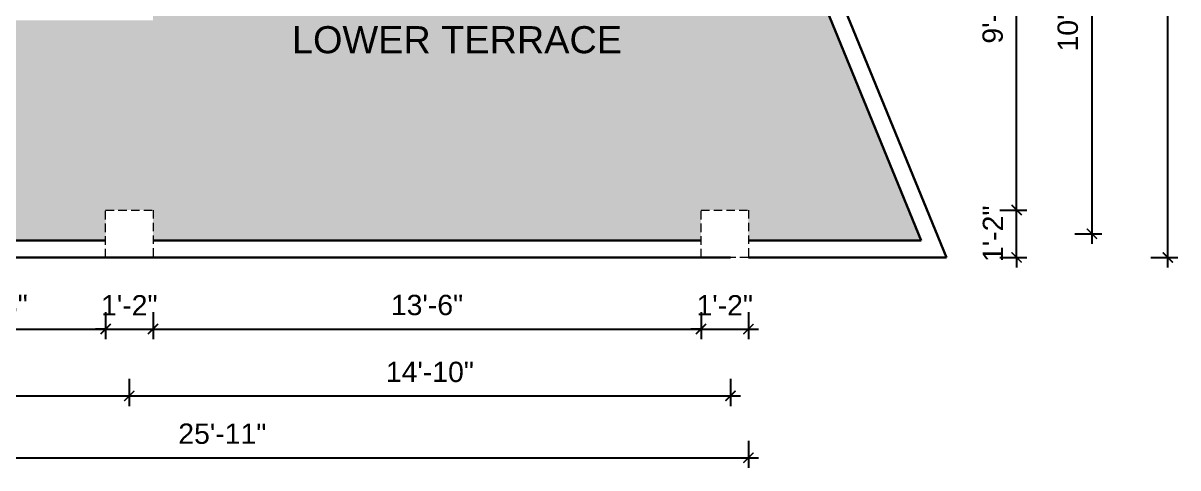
# Model space of a CAD drawing. Header units: inches. Extents: x -4737 to 13205, y 2479 to 13285.
# Drawn here: x -2870.3 to -2529.3, y 11927.8 to 12059.2 of the extents above; entities that cross this region are included whole.
import ezdxf

# ---------------------------------------------------------------- set-up
doc = ezdxf.new("R2010")
doc.units = ezdxf.units.IN
doc.header["$MEASUREMENT"] = 0
doc.linetypes.add('HIDDEN', pattern=[0.375, 0.25, -0.125])
for name, color, linetype, lineweight in [('hatch-.09', 8, 'Continuous', 9), ('Label', 7, 'Continuous', 13), ('ns_DIMS', 1, 'Continuous', 0), ('WALL', 12, 'Continuous', 30)]:
    doc.layers.add(name, color=color, linetype=linetype, lineweight=lineweight)
doc.styles.add('arial 1000', font='arial.ttf')
doc.styles.add('dim', font='arial.ttf', dxfattribs={"height": 7})
doc.dimstyles.new("1-8'", dxfattribs={"dimtxt": 6, "dimasz": 3, "dimexe": 3, "dimexo": 6, "dimgap": 4, "dimtad": 1, "dimdec": 0, "dimzin": 0, "dimdsep": 46, "dimlunit": 4, "dimtxsty": 'arial 1000', "dimblk": 'ARCHTICK', "dimcen": 8, "dimdle": 3, "dimclrt": 7, "dimazin": 0, "dimtfac": 1, "dimtdec": 0, "dimtix": 1, "dimtmove": 2, "dimatfit": 3, "dimfxl": 5, "dimfxlon": 1, "dimarcsym": 0})

# ---------------------------------------------------------------- blocks, each defined once
blk = doc.blocks.new('_ArchTick')
at = {"color": 0, "const_width": 0.15}
blk.add_lwpolyline([(-0.5, -0.5), (0.5, 0.5)], dxfattribs=at)
blk = doc.blocks.new('*D879')
at = {"layer": 'Defpoints', "color": 0, "transparency": 16777216}
for p in [(-2656.1, 12003.96), (-2576.88, 12003.96), (-2656.1, 11989.96)]:
    blk.add_point(p, dxfattribs=at)
at = {"layer": 'ns_DIMS', "color": 0, "lineweight": -2, "transparency": 16777216}
for p, q in [((-2576.88, 12003.96), (-2576.88, 12006.96)), ((-2581.88, 12003.96), (-2573.88, 12003.96)), ((-2576.88, 11989.96), (-2576.88, 12003.96)), ((-2581.88, 11989.96), (-2573.88, 11989.96)), ((-2576.88, 11989.96), (-2576.88, 11986.96))]:
    blk.add_line(p, q, dxfattribs=at)
at = {"layer": 'ns_DIMS', "color": 0, "lineweight": -2, "transparency": 16777216, "xscale": 3, "yscale": 3, "zscale": 3}
for p, rotation in [((-2576.88, 12003.96), 270), ((-2576.88, 11989.96), 90)]:
    blk.add_blockref('_ArchTick', p, dxfattribs=dict(at, rotation=rotation))
at = {"layer": 'ns_DIMS', "color": 7, "transparency": 16777216, "insert": (-2583.89, 11996.96), "char_height": 6, "attachment_point": 5, "rotation": 90, "style": 'arial 1000'}
blk.add_mtext('1\'-2"', dxfattribs=at)
blk = doc.blocks.new('*D888')
at = {"layer": 'Defpoints', "color": 0, "transparency": 16777216}
for p in [(-2656.1, 12125.96), (-2656.1, 11996.96), (-2554.68, 11996.96)]:
    blk.add_point(p, dxfattribs=at)
at = {"layer": 'ns_DIMS', "color": 0, "lineweight": -2, "transparency": 16777216}
for p, q in [((-2554.68, 12128.96), (-2554.68, 11993.96)), ((-2559.68, 12125.96), (-2551.68, 12125.96)), ((-2559.68, 11996.96), (-2551.68, 11996.96))]:
    blk.add_line(p, q, dxfattribs=at)
at = {"layer": 'ns_DIMS', "color": 0, "lineweight": -2, "transparency": 16777216, "xscale": 3, "yscale": 3, "zscale": 3}
for p, rotation in [((-2554.68, 12125.96), 90), ((-2554.68, 11996.96), 270)]:
    blk.add_blockref('_ArchTick', p, dxfattribs=dict(at, rotation=rotation))
at = {"layer": 'ns_DIMS', "color": 7, "transparency": 16777216, "insert": (-2561.75, 12061.46), "char_height": 6, "attachment_point": 5, "rotation": 90, "style": 'arial 1000'}
blk.add_mtext('10\'-9"', dxfattribs=at)
blk = doc.blocks.new('*D794')
at = {"layer": 'Defpoints', "color": 0, "transparency": 16777216}
for p in [(-2764.7, 12398.6), (-2532.26, 12398.6), (-2656.1, 11989.96)]:
    blk.add_point(p, dxfattribs=at)
at = {"layer": 'ns_DIMS', "color": 0, "lineweight": -2, "transparency": 16777216}
for p, q in [((-2532.26, 11986.96), (-2532.26, 12401.6)), ((-2537.26, 12398.6), (-2529.26, 12398.6)), ((-2537.26, 11989.96), (-2529.26, 11989.96))]:
    blk.add_line(p, q, dxfattribs=at)
at = {"layer": 'ns_DIMS', "color": 0, "lineweight": -2, "transparency": 16777216, "xscale": 3, "yscale": 3, "zscale": 3}
for p, rotation in [((-2532.26, 12398.6), 90), ((-2532.26, 11989.96), 270)]:
    blk.add_blockref('_ArchTick', p, dxfattribs=dict(at, rotation=rotation))
at = {"layer": 'ns_DIMS', "color": 7, "transparency": 16777216, "insert": (-2539.32, 12194.28), "char_height": 6, "attachment_point": 5, "rotation": 90, "style": 'arial 1000'}
blk.add_mtext('34\'-1"', dxfattribs=at)
blk = doc.blocks.new('*D805')
at = {"layer": 'Defpoints', "color": 0, "transparency": 16777216}
for p in [(-2908.62, 11989.96), (-2845.95, 11989.96), (-2845.95, 11968.82)]:
    blk.add_point(p, dxfattribs=at)
at = {"layer": 'ns_DIMS', "color": 0, "lineweight": -2, "transparency": 16777216}
for p, q in [((-2908.62, 11973.82), (-2908.62, 11965.82)), ((-2845.95, 11973.82), (-2845.95, 11965.82)), ((-2911.62, 11968.82), (-2842.95, 11968.82))]:
    blk.add_line(p, q, dxfattribs=at)
at = {"layer": 'ns_DIMS', "color": 0, "lineweight": -2, "transparency": 16777216, "xscale": 3, "yscale": 3, "zscale": 3, "rotation": 180}
blk.add_blockref('_ArchTick', (-2908.62, 11968.82), dxfattribs=at)
at = {"layer": 'ns_DIMS', "color": 0, "lineweight": -2, "transparency": 16777216, "xscale": 3, "yscale": 3, "zscale": 3}
blk.add_blockref('_ArchTick', (-2845.95, 11968.82), dxfattribs=at)
at = {"layer": 'ns_DIMS', "color": 7, "transparency": 16777216, "insert": (-2877.29, 11975.88), "char_height": 6, "attachment_point": 5, "style": 'arial 1000'}
blk.add_mtext('5\'-3"', dxfattribs=at)
blk = doc.blocks.new('*D806')
at = {"layer": 'Defpoints', "color": 0, "transparency": 16777216}
for p in [(-2845.95, 11989.96), (-2831.95, 11989.96), (-2831.95, 11968.82)]:
    blk.add_point(p, dxfattribs=at)
at = {"layer": 'ns_DIMS', "color": 0, "lineweight": -2, "transparency": 16777216}
for p, q in [((-2845.95, 11973.82), (-2845.95, 11965.82)), ((-2831.95, 11973.82), (-2831.95, 11965.82)), ((-2845.95, 11968.82), (-2848.95, 11968.82)), ((-2845.95, 11968.82), (-2831.95, 11968.82)), ((-2831.95, 11968.82), (-2828.95, 11968.82))]:
    blk.add_line(p, q, dxfattribs=at)
at = {"layer": 'ns_DIMS', "color": 0, "lineweight": -2, "transparency": 16777216, "xscale": 3, "yscale": 3, "zscale": 3}
blk.add_blockref('_ArchTick', (-2845.95, 11968.82), dxfattribs=at)
at = {"layer": 'ns_DIMS', "color": 0, "lineweight": -2, "transparency": 16777216, "xscale": 3, "yscale": 3, "zscale": 3, "rotation": 180}
blk.add_blockref('_ArchTick', (-2831.95, 11968.82), dxfattribs=at)
at = {"layer": 'ns_DIMS', "color": 7, "transparency": 16777216, "insert": (-2838.95, 11975.83), "char_height": 6, "attachment_point": 5, "style": 'arial 1000'}
blk.add_mtext('1\'-2"', dxfattribs=at)
blk = doc.blocks.new('*D807')
at = {"layer": 'Defpoints', "color": 0, "transparency": 16777216}
for p in [(-2831.95, 11989.96), (-2670.1, 11989.96), (-2670.1, 11968.82)]:
    blk.add_point(p, dxfattribs=at)
at = {"layer": 'ns_DIMS', "color": 0, "lineweight": -2, "transparency": 16777216}
for p, q in [((-2831.95, 11973.82), (-2831.95, 11965.82)), ((-2670.1, 11973.82), (-2670.1, 11965.82)), ((-2834.95, 11968.82), (-2667.1, 11968.82))]:
    blk.add_line(p, q, dxfattribs=at)
at = {"layer": 'ns_DIMS', "color": 0, "lineweight": -2, "transparency": 16777216, "xscale": 3, "yscale": 3, "zscale": 3, "rotation": 180}
blk.add_blockref('_ArchTick', (-2831.95, 11968.82), dxfattribs=at)
at = {"layer": 'ns_DIMS', "color": 0, "lineweight": -2, "transparency": 16777216, "xscale": 3, "yscale": 3, "zscale": 3}
blk.add_blockref('_ArchTick', (-2670.1, 11968.82), dxfattribs=at)
at = {"layer": 'ns_DIMS', "color": 7, "transparency": 16777216, "insert": (-2751.03, 11975.88), "char_height": 6, "attachment_point": 5, "style": 'arial 1000'}
blk.add_mtext('13\'-6"', dxfattribs=at)
blk = doc.blocks.new('*D808')
at = {"layer": 'Defpoints', "color": 0, "transparency": 16777216}
for p in [(-2670.1, 11989.96), (-2656.1, 11989.96), (-2656.1, 11968.82)]:
    blk.add_point(p, dxfattribs=at)
at = {"layer": 'ns_DIMS', "color": 0, "lineweight": -2, "transparency": 16777216}
for p, q in [((-2670.1, 11973.82), (-2670.1, 11965.82)), ((-2656.1, 11973.82), (-2656.1, 11965.82)), ((-2670.1, 11968.82), (-2673.1, 11968.82)), ((-2670.1, 11968.82), (-2656.1, 11968.82)), ((-2656.1, 11968.82), (-2653.1, 11968.82))]:
    blk.add_line(p, q, dxfattribs=at)
at = {"layer": 'ns_DIMS', "color": 0, "lineweight": -2, "transparency": 16777216, "xscale": 3, "yscale": 3, "zscale": 3}
blk.add_blockref('_ArchTick', (-2670.1, 11968.82), dxfattribs=at)
at = {"layer": 'ns_DIMS', "color": 0, "lineweight": -2, "transparency": 16777216, "xscale": 3, "yscale": 3, "zscale": 3, "rotation": 180}
blk.add_blockref('_ArchTick', (-2656.1, 11968.82), dxfattribs=at)
at = {"layer": 'ns_DIMS', "color": 7, "transparency": 16777216, "insert": (-2663.1, 11975.83), "char_height": 6, "attachment_point": 5, "style": 'arial 1000'}
blk.add_mtext('1\'-2"', dxfattribs=at)
blk = doc.blocks.new('*D809')
at = {"layer": 'Defpoints', "color": 0, "transparency": 16777216}
for p in [(-2959.86, 11989.96), (-2838.95, 11989.96), (-2838.95, 11949.06)]:
    blk.add_point(p, dxfattribs=at)
at = {"layer": 'ns_DIMS', "color": 0, "lineweight": -2, "transparency": 16777216}
for p, q in [((-2959.86, 11954.06), (-2959.86, 11946.06)), ((-2838.95, 11954.06), (-2838.95, 11946.06)), ((-2962.86, 11949.06), (-2835.95, 11949.06))]:
    blk.add_line(p, q, dxfattribs=at)
at = {"layer": 'ns_DIMS', "color": 0, "lineweight": -2, "transparency": 16777216, "xscale": 3, "yscale": 3, "zscale": 3, "rotation": 180}
blk.add_blockref('_ArchTick', (-2959.86, 11949.06), dxfattribs=at)
at = {"layer": 'ns_DIMS', "color": 0, "lineweight": -2, "transparency": 16777216, "xscale": 3, "yscale": 3, "zscale": 3}
blk.add_blockref('_ArchTick', (-2838.95, 11949.06), dxfattribs=at)
at = {"layer": 'ns_DIMS', "color": 7, "transparency": 16777216, "insert": (-2899.41, 11956.12), "char_height": 6, "attachment_point": 5, "style": 'arial 1000'}
blk.add_mtext('10\'-1"', dxfattribs=at)
blk = doc.blocks.new('*D810')
at = {"layer": 'Defpoints', "color": 0, "transparency": 16777216}
for p in [(-2838.95, 11989.96), (-2661.41, 11989.96), (-2661.41, 11949.06)]:
    blk.add_point(p, dxfattribs=at)
at = {"layer": 'ns_DIMS', "color": 0, "lineweight": -2, "transparency": 16777216}
for p, q in [((-2838.95, 11954.06), (-2838.95, 11946.06)), ((-2661.41, 11954.06), (-2661.41, 11946.06)), ((-2841.95, 11949.06), (-2658.41, 11949.06))]:
    blk.add_line(p, q, dxfattribs=at)
at = {"layer": 'ns_DIMS', "color": 0, "lineweight": -2, "transparency": 16777216, "xscale": 3, "yscale": 3, "zscale": 3, "rotation": 180}
blk.add_blockref('_ArchTick', (-2838.95, 11949.06), dxfattribs=at)
at = {"layer": 'ns_DIMS', "color": 0, "lineweight": -2, "transparency": 16777216, "xscale": 3, "yscale": 3, "zscale": 3}
blk.add_blockref('_ArchTick', (-2661.41, 11949.06), dxfattribs=at)
at = {"layer": 'ns_DIMS', "color": 7, "transparency": 16777216, "insert": (-2750.18, 11956.12), "char_height": 6, "attachment_point": 5, "style": 'arial 1000'}
blk.add_mtext('14\'-10"', dxfattribs=at)
blk = doc.blocks.new('*D811')
at = {"layer": 'Defpoints', "color": 0, "transparency": 16777216}
for p in [(-2966.86, 11989.96), (-2656.1, 11989.96), (-2656.1, 11930.8)]:
    blk.add_point(p, dxfattribs=at)
at = {"layer": 'ns_DIMS', "color": 0, "lineweight": -2, "transparency": 16777216}
for p, q in [((-2966.86, 11935.8), (-2966.86, 11927.8)), ((-2656.1, 11935.8), (-2656.1, 11927.8)), ((-2969.86, 11930.8), (-2653.1, 11930.8))]:
    blk.add_line(p, q, dxfattribs=at)
at = {"layer": 'ns_DIMS', "color": 0, "lineweight": -2, "transparency": 16777216, "xscale": 3, "yscale": 3, "zscale": 3, "rotation": 180}
blk.add_blockref('_ArchTick', (-2966.86, 11930.8), dxfattribs=at)
at = {"layer": 'ns_DIMS', "color": 0, "lineweight": -2, "transparency": 16777216, "xscale": 3, "yscale": 3, "zscale": 3}
blk.add_blockref('_ArchTick', (-2656.1, 11930.8), dxfattribs=at)
at = {"layer": 'ns_DIMS', "color": 7, "transparency": 16777216, "insert": (-2811.48, 11937.87), "char_height": 6, "attachment_point": 5, "style": 'arial 1000'}
blk.add_mtext('25\'-11"', dxfattribs=at)
blk = doc.blocks.new('*D878')
at = {"layer": 'Defpoints', "color": 0, "transparency": 16777216}
for p in [(-2656.1, 12118.96), (-2576.88, 12118.96), (-2656.1, 12003.96)]:
    blk.add_point(p, dxfattribs=at)
at = {"layer": 'ns_DIMS', "color": 0, "lineweight": -2, "transparency": 16777216}
for p, q in [((-2576.88, 12000.96), (-2576.88, 12121.96)), ((-2581.88, 12118.96), (-2573.88, 12118.96)), ((-2581.88, 12003.96), (-2573.88, 12003.96))]:
    blk.add_line(p, q, dxfattribs=at)
at = {"layer": 'ns_DIMS', "color": 0, "lineweight": -2, "transparency": 16777216, "xscale": 3, "yscale": 3, "zscale": 3}
for p, rotation in [((-2576.88, 12118.96), 90), ((-2576.88, 12003.96), 270)]:
    blk.add_blockref('_ArchTick', p, dxfattribs=dict(at, rotation=rotation))
at = {"layer": 'ns_DIMS', "color": 7, "transparency": 16777216, "insert": (-2583.94, 12061.46), "char_height": 6, "attachment_point": 5, "rotation": 90, "style": 'arial 1000'}
blk.add_mtext('9\'-7"', dxfattribs=at)

msp = doc.modelspace()

# ---------------------------------------------------------------- hatches: boundary and pattern name
at = {"layer": 'hatch-.09'}
h = msp.add_hatch(dxfattribs=at)
h.set_pattern_fill('ANGLE', color=256, scale=15)
h.set_pattern_definition([(0, (-7070.296, 7192.6038), (0, 4.125), [3, -1.125]), (90, (-7070.296, 7192.6038), (-4.125, 3e-16), [3, -1.125])])
h.paths.add_polyline_path([(-2656.1, 12119.74), (-2656.1, 12118.96), (-2670.1, 12118.96), (-2795.95, 12119.1), (-2795.95, 12120.69), (-2796.75, 12120.69, -0.415432), (-2831.11, 12086.15), (-2831.95, 12086.15), (-2831.95, 12059.96), (-2903.62, 12059.96), (-2903.62, 11994.96), (-2845.95, 11994.96), (-2845.95, 12003.96), (-2831.95, 12003.96), (-2831.95, 11994.96), (-2670.1, 11994.96), (-2670.1, 12003.96), (-2656.1, 12003.96), (-2656.1, 11994.96), (-2605.08, 11994.96)])
h.paths.add_polyline_path([(-2793.02, 12045.76), (-2691.53, 12045.76), (-2691.53, 12062.25), (-2793.02, 12062.25)], flags=24)

# ---------------------------------------------------------------- linework, layer by layer
at = {"layer": 'ns_DIMS', "linetype": 'HIDDEN', "ltscale": 10}
for points in [[(-2845.95, 12003.96), (-2831.95, 12003.96), (-2831.95, 11989.96), (-2845.95, 11989.96)], [(-2670.1, 12003.96), (-2656.1, 12003.96), (-2656.1, 11989.96), (-2670.1, 11989.96)]]:
    msp.add_lwpolyline(points, close=True, dxfattribs=at)
at = {"layer": 'WALL'}
for p, q in [((-2656.1, 12132.96), (-2597.64, 11989.96)), ((-2656.1, 12119.74), (-2605.08, 11994.96)), ((-2903.62, 11994.96), (-2845.95, 11994.96)), ((-2831.95, 11994.96), (-2670.1, 11994.96)), ((-2605.08, 11994.96), (-2656.1, 11994.96)), ((-2966.86, 11989.96), (-2661.41, 11989.96)), ((-2597.64, 11989.96), (-2656.1, 11989.96))]:
    msp.add_line(p, q, dxfattribs=at)

# ---------------------------------------------------------------- texts
at = {"layer": 'Label', "color": 5, "linetype": 'ByBlock', "insert": (-2742.17, 12058.27), "char_height": 8, "width": 128.1585, "attachment_point": 2, "style": 'dim'}
msp.add_mtext('LOWER TERRACE', dxfattribs=at)

# ---------------------------------------------------------------- dimensions: what is measured, and where the dimension line sits
at = {"layer": 'ns_DIMS'}
for base, p1, p2, picture, middle in [((-2532.26, 12398.6), (-2656.1, 11989.96), (-2764.7, 12398.6), '*D794', (-2539.32, 12194.28)), ((-2554.68, 11996.96), (-2656.1, 12125.96), (-2656.1, 11996.96), '*D888', (-2561.75, 12061.46)), ((-2576.88, 12118.96), (-2656.1, 12003.96), (-2656.1, 12118.96), '*D878', (-2583.94, 12061.46)), ((-2576.88, 12003.96), (-2656.1, 11989.96), (-2656.1, 12003.96), '*D879', (-2583.89, 11996.96))]:
    dim = msp.add_linear_dim(base=base, p1=p1, p2=p2, angle=90, dimstyle="1-8'", dxfattribs=at)
    dim.commit()
    dim.dimension.update_dxf_attribs({"geometry": picture, "text_midpoint": middle})
for base, p1, p2, picture, middle in [((-2656.1, 11930.8), (-2966.86, 11989.96), (-2656.1, 11989.96), '*D811', (-2811.48, 11937.87)), ((-2838.95, 11949.06), (-2959.86, 11989.96), (-2838.95, 11989.96), '*D809', (-2899.41, 11956.12)), ((-2845.95, 11968.82), (-2908.62, 11989.96), (-2845.95, 11989.96), '*D805', (-2877.29, 11975.88)), ((-2831.95, 11968.82), (-2845.95, 11989.96), (-2831.95, 11989.96), '*D806', (-2838.95, 11975.83)), ((-2661.41, 11949.06), (-2838.95, 11989.96), (-2661.41, 11989.96), '*D810', (-2750.18, 11956.12)), ((-2670.1, 11968.82), (-2831.95, 11989.96), (-2670.1, 11989.96), '*D807', (-2751.03, 11975.88)), ((-2656.1, 11968.82), (-2670.1, 11989.96), (-2656.1, 11989.96), '*D808', (-2663.1, 11975.83))]:
    dim = msp.add_linear_dim(base=base, p1=p1, p2=p2, dimstyle="1-8'", dxfattribs=at)
    dim.commit()
    dim.dimension.update_dxf_attribs({"geometry": picture, "text_midpoint": middle})

doc.saveas('drawing.dxf')
